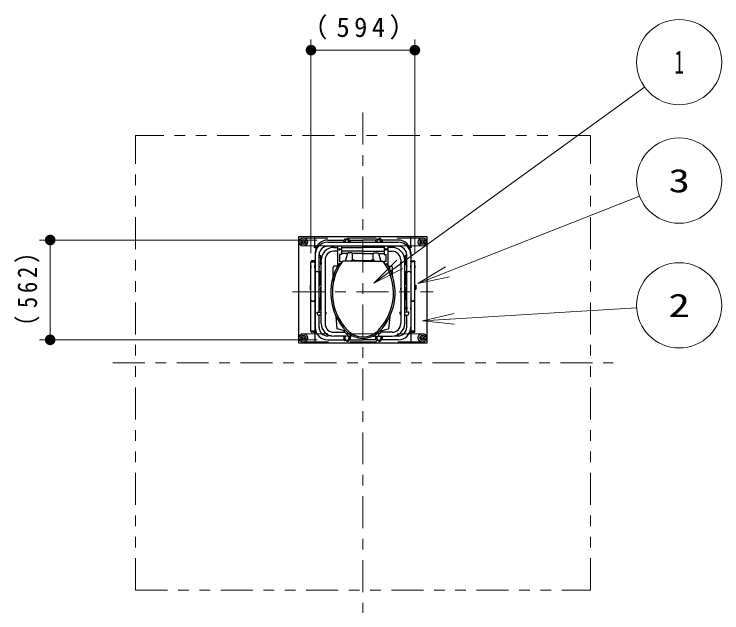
# Model space of a CAD drawing. Units: millimetres on the paper. Extents: x -385 to 0, y -297 to 267.
# Drawn here: x -245.4 to -179.1, y 50.4 to 106.6 of the extents above; entities that cross this region are included whole.
import ezdxf
from ezdxf.enums import TextEntityAlignment as Align

# ---------------------------------------------------------------- set-up
doc = ezdxf.new("R2010")
doc.units = ezdxf.units.MM
for name, pattern in [('USER1', [4.5, 2.5, -2]), ('USER2', [6, 3, -1, 1, -1]), ('USER3', [8, 3, -1, 1, -1, 1, -1])]:
    doc.linetypes.add(name, pattern=pattern)
doc.layers.add('LY_3', color=7, linetype='Continuous', lineweight=25)
doc.styles.add('ＭＳ ゴシック', font='')
doc.styles.get('ＭＳ ゴシック').set_extended_font_data('MS Gothic')

# ---------------------------------------------------------------- blocks, each defined once
blk = doc.blocks.new('filled_dot')
at = {"color": 0, "linetype": 'Continuous', "lineweight": -2, "const_width": 1.25}
blk.add_lwpolyline([(-0.625, 0, 1), (0.625, 0, 1)], format="xyb", close=True, dxfattribs=at)

msp = doc.modelspace()

# ---------------------------------------------------------------- linework, layer by layer
at = {"layer": 'LY_3', "lineweight": 13}
for p, q in [((-217.598, 84.204), (-217.598, 104.245)), ((-207.855, 84.204), (-207.855, 104.245)), ((-217.598, 103.245), (-207.855, 103.245)), ((-211.697, 81.387), (-186.302, 99.778)), ((-207.588, 81.338), (-186.783, 89.537)), ((-217.026, 85.43), (-243.06, 85.43)), ((-242.06, 76.06), (-242.06, 85.43)), ((-211.697, 81.387), (-209.561, 83.551)), ((-211.697, 81.387), (-209.268, 83.146)), ((-208.974, 82.741), (-211.697, 81.387)), ((-207.588, 81.338), (-204.98, 82.903)), ((-207.588, 81.338), (-204.796, 82.437)), ((-204.613, 81.972), (-207.588, 81.338)), ((-207.147, 77.86), (-187.055, 79.059)), ((-207.147, 77.86), (-204.182, 78.538)), ((-207.147, 77.86), (-204.153, 78.039)), ((-204.123, 77.54), (-207.147, 77.86)), ((-217.026, 76.06), (-243.06, 76.06))]:
    msp.add_line(p, q, dxfattribs=at)
at = {"layer": 'LY_3', "color": 110, "linetype": 'USER2', "lineweight": 13}
for p, q in [((-212.726, 97.381), (-212.726, 50.442)), ((-219.323, 80.578), (-206.13, 80.578)), ((-236.196, 73.911), (-189.257, 73.911))]:
    msp.add_line(p, q, dxfattribs=at)
at = {"layer": 'LY_3', "color": 1, "linetype": 'USER3', "lineweight": 13}
for p, q in [((-234.06, 52.578), (-234.06, 95.245)), ((-191.393, 95.245), (-234.06, 95.245)), ((-191.393, 52.578), (-191.393, 95.245)), ((-234.06, 52.578), (-191.393, 52.578))]:
    msp.add_line(p, q, dxfattribs=at)
at = {"layer": 'LY_3'}
for p, q in [((-217.226, 84.786), (-217.226, 85.745)), ((-208.226, 84.786), (-208.226, 85.745)), ((-216.026, 85.43), (-214.504, 85.43)), ((-216.026, 85.22), (-209.426, 85.22)), ((-214.019, 85.43), (-212.726, 85.43)), ((-211.504, 85.43), (-212.726, 85.43)), ((-209.426, 85.43), (-211.019, 85.43)), ((-209.426, 84.85), (-216.026, 84.85)), ((-215.458, 84.741), (-215.096, 84.741)), ((-215.096, 84.371), (-215.458, 84.371)), ((-215.096, 82.997), (-215.096, 84.85)), ((-214.726, 84.85), (-214.726, 84.077)), ((-214.726, 84.741), (-212.726, 84.741)), ((-212.726, 84.371), (-214.726, 84.371)), ((-210.726, 84.741), (-212.726, 84.741)), ((-212.726, 84.371), (-210.726, 84.371)), ((-210.726, 84.85), (-210.726, 84.077)), ((-210.356, 82.997), (-210.356, 84.85)), ((-209.995, 84.741), (-210.356, 84.741)), ((-210.356, 84.371), (-209.995, 84.371)), ((-217.211, 84.245), (-217.211, 81.372)), ((-216.841, 78.649), (-216.841, 84.035)), ((-216.743, 83.976), (-216.841, 83.976)), ((-216.841, 83.832), (-216.743, 83.832)), ((-216.743, 83.784), (-216.841, 83.784)), ((-216.71, 83.751), (-216.71, 83.095)), ((-216.66, 83.095), (-216.66, 83.893)), ((-214.91, 84.077), (-214.91, 83.411)), ((-214.178, 84.152), (-214.401, 83.432)), ((-213.776, 84.211), (-214.098, 84.211)), ((-212.726, 84.161), (-213.7, 84.161)), ((-213.693, 83.536), (-213.693, 84.127)), ((-212.726, 84.161), (-211.753, 84.161)), ((-211.76, 83.536), (-211.76, 84.127)), ((-211.676, 84.211), (-211.355, 84.211)), ((-211.275, 84.152), (-211.052, 83.432)), ((-210.543, 83.411), (-210.543, 84.077)), ((-208.793, 83.095), (-208.793, 83.893)), ((-208.743, 83.751), (-208.743, 83.095)), ((-208.71, 83.976), (-208.611, 83.976)), ((-208.611, 83.832), (-208.71, 83.832)), ((-208.71, 83.784), (-208.611, 83.784)), ((-208.611, 78.649), (-208.611, 84.035)), ((-208.241, 84.245), (-208.241, 81.372)), ((-217.596, 83.417), (-217.596, 83.371)), ((-217.28, 83.467), (-217.546, 83.467)), ((-217.23, 83.371), (-217.23, 83.417)), ((-216.825, 82.976), (-216.825, 82.859)), ((-216.71, 83.095), (-216.701, 83.087)), ((-216.668, 83.087), (-216.701, 83.087)), ((-216.668, 83.087), (-216.66, 83.095)), ((-216.643, 77.592), (-216.643, 83.556)), ((-216.273, 83.556), (-216.273, 77.592)), ((-216.256, 83.324), (-216.256, 83.207)), ((-215.106, 82.979), (-215.421, 82.979)), ((-214.798, 83.202), (-214.93, 83.202)), ((-214.726, 83.411), (-214.726, 83.312)), ((-212.726, 83.432), (-214.6, 83.432)), ((-213.826, 83.511), (-213.775, 83.511)), ((-213.826, 83.432), (-213.826, 83.511)), ((-213.776, 83.502), (-213.776, 83.432)), ((-213.543, 83.536), (-213.743, 83.536)), ((-213.51, 83.432), (-213.51, 83.502)), ((-213.51, 83.432), (-213.51, 83.465)), ((-212.726, 83.432), (-210.853, 83.432)), ((-211.943, 83.502), (-211.943, 83.432)), ((-211.943, 83.465), (-211.943, 83.432)), ((-211.71, 83.536), (-211.91, 83.536)), ((-211.626, 83.511), (-211.677, 83.511)), ((-211.676, 83.432), (-211.676, 83.502)), ((-211.626, 83.432), (-211.626, 83.511)), ((-210.726, 83.411), (-210.726, 83.312)), ((-210.655, 83.202), (-210.522, 83.202)), ((-210.346, 82.979), (-210.031, 82.979)), ((-209.196, 83.324), (-209.196, 83.207)), ((-209.18, 83.556), (-209.18, 77.592)), ((-208.81, 77.592), (-208.81, 83.556)), ((-208.785, 83.087), (-208.793, 83.095)), ((-208.785, 83.087), (-208.751, 83.087)), ((-208.743, 83.095), (-208.751, 83.087)), ((-208.628, 82.976), (-208.628, 82.859)), ((-208.223, 83.371), (-208.223, 83.417)), ((-208.173, 83.467), (-207.906, 83.467)), ((-207.856, 83.417), (-207.856, 83.371)), ((-216.775, 82.51), (-216.825, 82.51)), ((-216.825, 82.51), (-216.825, 81.202)), ((-216.775, 82.51), (-216.775, 81.202)), ((-216.758, 82.402), (-216.758, 82.285)), ((-215.505, 82.427), (-215.505, 82.896)), ((-215.505, 81.534), (-215.505, 82.427)), ((-209.948, 82.04), (-209.948, 82.896)), ((-209.948, 82.427), (-209.948, 82.443)), ((-208.695, 82.402), (-208.695, 82.285)), ((-208.678, 81.202), (-208.678, 82.51)), ((-208.678, 82.51), (-208.628, 82.51)), ((-208.628, 82.51), (-208.628, 81.202)), ((-217.628, 80.822), (-217.628, 81.094)), ((-217.611, 81.094), (-217.598, 81.094)), ((-217.211, 81.372), (-217.211, 81.083)), ((-217.211, 81.083), (-217.211, 77.245)), ((-216.825, 81.202), (-216.775, 81.202)), ((-216.758, 81.427), (-216.758, 81.31)), ((-208.695, 81.427), (-208.695, 81.31)), ((-208.628, 81.202), (-208.678, 81.202)), ((-208.241, 81.372), (-208.241, 81.083)), ((-208.241, 81.083), (-208.241, 77.245)), ((-207.841, 81.094), (-207.855, 81.094)), ((-207.825, 80.822), (-207.825, 81.094)), ((-217.636, 80.78), (-217.598, 80.78)), ((-217.598, 80.805), (-217.611, 80.805)), ((-217.211, 80.685), (-217.228, 80.685)), ((-216.256, 80.899), (-216.256, 80.782)), ((-209.196, 80.899), (-209.196, 80.782)), ((-208.241, 80.685), (-208.225, 80.685)), ((-207.855, 80.805), (-207.841, 80.805)), ((-207.816, 80.78), (-207.855, 80.78)), ((-216.758, 79.066), (-216.758, 78.949)), ((-208.695, 79.066), (-208.695, 78.949)), ((-217.026, 78.541), (-217.026, 78.649)), ((-217.026, 78.649), (-216.643, 78.649)), ((-216.643, 78.375), (-216.86, 78.375)), ((-216.841, 77.245), (-216.841, 78.375)), ((-216.193, 78.649), (-216.273, 78.649)), ((-216.193, 78.649), (-216.193, 78.541)), ((-209.26, 78.649), (-209.18, 78.649)), ((-209.26, 78.649), (-209.26, 78.541)), ((-208.426, 78.649), (-208.81, 78.649)), ((-208.81, 78.375), (-208.593, 78.375)), ((-208.611, 77.245), (-208.611, 78.375)), ((-208.426, 78.541), (-208.426, 78.649)), ((-215.132, 77.098), (-215.247, 78.259)), ((-210.208, 78.238), (-210.321, 77.098)), ((-214.289, 76.868), (-215.132, 77.098)), ((-211.164, 76.868), (-210.321, 77.098)), ((-217.598, 76.911), (-217.228, 76.911)), ((-217.596, 76.827), (-217.596, 76.911)), ((-217.28, 76.777), (-217.546, 76.777)), ((-217.23, 76.911), (-217.23, 76.827)), ((-217.226, 76.703), (-217.226, 75.745)), ((-215.688, 76.43), (-216.026, 76.43)), ((-215.458, 76.777), (-214.426, 76.777)), ((-213.658, 76.407), (-215.458, 76.407)), ((-214.185, 76.754), (-214.185, 76.407)), ((-211.772, 76.407), (-209.995, 76.407)), ((-211.268, 76.767), (-211.268, 76.407)), ((-209.995, 76.777), (-211.023, 76.777)), ((-209.765, 76.43), (-209.426, 76.43)), ((-208.226, 76.703), (-208.226, 75.745)), ((-208.225, 76.911), (-207.855, 76.911)), ((-208.223, 76.911), (-208.223, 76.827)), ((-208.173, 76.777), (-207.906, 76.777)), ((-207.856, 76.827), (-207.856, 76.911)), ((-216.026, 76.06), (-214.504, 76.06)), ((-214.019, 76.06), (-212.726, 76.06)), ((-211.504, 76.06), (-212.726, 76.06)), ((-209.426, 76.06), (-211.019, 76.06))]:
    msp.add_line(p, q, dxfattribs=at)
at = {"layer": 'LY_3', "color": 40, "linetype": 'USER1', "lineweight": 13}
for p, q in [((-218.56, 85.561), (-218.51, 85.611)), ((-218.56, 84.928), (-218.56, 85.561)), ((-218.51, 85.611), (-206.943, 85.611)), ((-206.943, 85.611), (-206.893, 85.561)), ((-206.893, 85.561), (-206.893, 84.928)), ((-218.51, 84.878), (-218.56, 84.928)), ((-206.943, 84.878), (-218.51, 84.878)), ((-206.893, 84.928), (-206.943, 84.878)), ((-218.56, 76.561), (-218.51, 76.611)), ((-218.56, 75.928), (-218.56, 76.561)), ((-218.51, 76.611), (-206.943, 76.611)), ((-206.943, 76.611), (-206.893, 76.561)), ((-206.893, 76.561), (-206.893, 75.928)), ((-218.51, 75.878), (-218.56, 75.928)), ((-206.943, 75.878), (-218.51, 75.878)), ((-206.893, 75.928), (-206.943, 75.878))]:
    msp.add_line(p, q, dxfattribs=at)
at = {"layer": 'LY_3', "color": 190, "lineweight": 13}
for p, q in [((-211.697, 81.387), (-209.561, 83.551)), ((-211.697, 81.387), (-209.268, 83.146)), ((-208.974, 82.741), (-211.697, 81.387)), ((-207.588, 81.338), (-204.98, 82.903)), ((-207.588, 81.338), (-204.796, 82.437)), ((-204.613, 81.972), (-207.588, 81.338)), ((-207.147, 77.86), (-204.182, 78.538)), ((-207.147, 77.86), (-204.153, 78.039)), ((-204.123, 77.54), (-207.147, 77.86))]:
    msp.add_line(p, q, dxfattribs=at)
at = {"layer": 'LY_3'}
for points in [[(-218.726, 75.745), (-218.726, 85.745), (-206.726, 85.745), (-206.726, 75.745)], [(-217.228, 83.026), (-217.211, 83.026), (-217.211, 82.809), (-217.228, 82.809)], [(-216.66, 83.157), (-216.66, 83.374), (-216.643, 83.374), (-216.643, 83.157)], [(-208.793, 83.157), (-208.793, 83.374), (-208.81, 83.374), (-208.81, 83.157)], [(-208.225, 83.026), (-208.241, 83.026), (-208.241, 82.809), (-208.225, 82.809)], [(-216.825, 82.452), (-216.825, 82.235), (-216.841, 82.235), (-216.841, 82.452)], [(-208.628, 82.452), (-208.628, 82.235), (-208.611, 82.235), (-208.611, 82.452)], [(-216.825, 81.477), (-216.825, 81.26), (-216.841, 81.26), (-216.841, 81.477)], [(-208.628, 81.477), (-208.628, 81.26), (-208.611, 81.26), (-208.611, 81.477)], [(-216.643, 80.949), (-216.66, 80.949), (-216.66, 80.732), (-216.643, 80.732)], [(-208.81, 80.949), (-208.793, 80.949), (-208.793, 80.732), (-208.81, 80.732)], [(-216.841, 78.899), (-216.825, 78.899), (-216.825, 79.116), (-216.841, 79.116)], [(-208.611, 78.899), (-208.628, 78.899), (-208.628, 79.116), (-208.611, 79.116)]]:
    msp.add_lwpolyline(points, close=True, dxfattribs=at)
for points in [[(-214.178, 84.161), (-214.726, 84.161), (-214.726, 84.077), (-214.91, 84.077)], [(-211.278, 84.161), (-210.726, 84.161), (-210.726, 84.077), (-210.543, 84.077)], [(-217.606, 83.001), (-217.598, 83.001), (-217.598, 82.834), (-217.606, 82.834)], [(-217.598, 76.911), (-217.598, 83.371), (-217.228, 83.371), (-217.228, 76.911)], [(-216.718, 83.349), (-216.71, 83.349), (-216.71, 83.182), (-216.718, 83.182)], [(-214.91, 83.411), (-214.726, 83.411), (-214.726, 83.327), (-214.716, 83.327)], [(-211.943, 83.432), (-211.943, 83.486), (-213.51, 83.486), (-213.51, 83.432)], [(-210.543, 83.411), (-210.726, 83.411), (-210.726, 83.327), (-210.737, 83.327)], [(-208.735, 83.349), (-208.743, 83.349), (-208.743, 83.182), (-208.735, 83.182)], [(-207.855, 76.911), (-207.855, 83.371), (-208.225, 83.371), (-208.225, 76.911)], [(-207.846, 83.001), (-207.855, 83.001), (-207.855, 82.834), (-207.846, 82.834)], [(-217.628, 81.094), (-217.628, 81.205), (-217.678, 81.205)], [(-217.678, 81.205), (-217.678, 80.947), (-217.678, 80.822)], [(-216.71, 81.007), (-216.71, 80.076), (-216.825, 79.774)], [(-216.66, 80.067), (-216.66, 81.007), (-216.71, 81.007)], [(-208.793, 80.067), (-208.793, 81.007), (-208.743, 81.007)], [(-208.743, 81.007), (-208.743, 80.076), (-208.628, 79.774)], [(-207.825, 81.094), (-207.825, 81.205), (-207.775, 81.205)], [(-207.775, 81.205), (-207.775, 80.947), (-207.775, 80.822)], [(-216.718, 80.924), (-216.71, 80.924), (-216.71, 80.757), (-216.718, 80.757)], [(-208.735, 80.924), (-208.743, 80.924), (-208.743, 80.757), (-208.735, 80.757)], [(-216.825, 79.774), (-216.825, 78.841), (-216.775, 78.841)], [(-216.775, 78.841), (-216.775, 79.765), (-216.66, 80.067)], [(-208.793, 80.067), (-208.678, 79.765), (-208.678, 78.841)], [(-208.628, 79.774), (-208.628, 78.841), (-208.678, 78.841)], [(-217.22, 78.924), (-217.211, 78.924), (-217.211, 79.091), (-217.22, 79.091)], [(-208.233, 78.924), (-208.241, 78.924), (-208.241, 79.091), (-208.233, 79.091)]]:
    msp.add_lwpolyline(points, dxfattribs=at)
at = {"layer": 'LY_3', "lineweight": 13}
for centre in [(-183.062, 102.124), (-183.062, 91.003), (-183.062, 79.297)]:
    msp.add_circle(centre, 4, dxfattribs=at)
at = {"layer": 'LY_3'}
for centre, radius in [((-218.31, 85.245), 0.392), ((-207.143, 85.245), 0.392), ((-218.31, 85.245), 0.233), ((-218.31, 85.245), 0.108), ((-207.143, 85.245), 0.233), ((-207.143, 85.245), 0.108), ((-217.226, 84.745), 0.0417), ((-214.911, 84.556), 0.0833), ((-210.541, 84.556), 0.0833), ((-208.226, 84.745), 0.0417), ((-218.31, 76.245), 0.392), ((-218.31, 76.245), 0.233), ((-218.31, 76.245), 0.108), ((-217.226, 76.745), 0.0417), ((-208.226, 76.745), 0.0417), ((-207.143, 76.245), 0.392), ((-207.143, 76.245), 0.233), ((-207.143, 76.245), 0.108)]:
    msp.add_circle(centre, radius, dxfattribs=at)
for centre, radius, start, end in [((-216.026, 84.245), 1.185, 90, 180), ((-216.026, 84.035), 1.185, 90, 180), ((-214.518, 85.369), 0.0167, 157.00395, 210.01732), ((-214.226, 85.245), 0.333, 130.99605, 157.00395), ((-214.732, 85.245), 0.231, 353.78679, 30.01732), ((-214.434, 85.484), 0.0167, 77.98268, 130.99605), ((-214.226, 85.245), 0.208, 353.11888, 186.88112), ((-214.383, 85.726), 0.231, 257.98268, 318.01732), ((-214.199, 85.56), 0.0167, 85.00396, 138.01732), ((-214.226, 85.245), 0.333, 58.99605, 85.00396), ((-214.063, 85.516), 0.0167, 5.98268, 58.99605), ((-213.817, 85.542), 0.231, 185.98268, 246.01732), ((-213.918, 85.316), 0.0167, 13.00395, 66.01732), ((-214.226, 85.245), 0.333, 355.70561, 13.00396), ((-211.518, 85.369), 0.0167, 157.00395, 210.01732), ((-211.226, 85.245), 0.333, 130.99605, 157.00395), ((-211.732, 85.245), 0.231, 353.78679, 30.01732), ((-211.434, 85.484), 0.0167, 77.98268, 130.99605), ((-211.226, 85.245), 0.208, 353.11888, 186.88112), ((-211.383, 85.726), 0.231, 257.98268, 318.01732), ((-211.199, 85.56), 0.0167, 85.00396, 138.01732), ((-211.226, 85.245), 0.333, 58.99605, 85.00396), ((-211.063, 85.516), 0.0167, 5.98268, 58.99605), ((-210.817, 85.542), 0.231, 185.98268, 246.01732), ((-210.918, 85.316), 0.0167, 13.00395, 66.01732), ((-211.226, 85.245), 0.333, 355.70561, 13.00396), ((-209.426, 84.245), 1.185, 0, 90), ((-209.426, 84.035), 1.185, 0, 90), ((-216.026, 84.035), 0.815, 90, 180), ((-215.458, 83.556), 1.185, 90, 180), ((-215.458, 83.556), 0.815, 90, 180), ((-209.995, 83.556), 1.185, 0, 90), ((-209.995, 83.556), 0.815, 0, 90), ((-209.426, 84.035), 0.815, 0, 90), ((-216.743, 83.893), 0.0833, 0, 90), ((-216.743, 83.749), 0.0833, 0, 90), ((-216.743, 83.751), 0.0333, 0, 90), ((-214.098, 84.127), 0.0833, 90, 162.80146), ((-213.776, 84.127), 0.0833, 0, 90), ((-211.676, 84.127), 0.0833, 90, 180), ((-211.355, 84.127), 0.0833, 17.19854, 90), ((-208.71, 83.893), 0.0833, 90, 180), ((-208.71, 83.749), 0.0833, 90, 180), ((-208.71, 83.751), 0.0333, 90, 180), ((-217.406, 82.917), 0.217, 157.38013, 202.61987), ((-217.546, 83.417), 0.05, 90, 180), ((-217.28, 83.417), 0.05, 0, 90), ((-216.841, 82.976), 0.0167, 0, 90), ((-216.518, 83.266), 0.217, 157.38013, 202.61987), ((-216.273, 83.324), 0.0167, 0, 90), ((-216.273, 83.207), 0.0167, 270, 0), ((-210.526, 80.482), 5.217, 149.08233, 223.83713), ((-210.526, 80.478), 5.067, 144.8312, 223.83713), ((-215.421, 82.896), 0.0833, 90, 180), ((-214.93, 83.119), 0.0833, 90, 149.08233), ((-214.6, 83.348), 0.0833, 90, 144.8312), ((-213.743, 83.502), 0.0333, 90, 180), ((-213.543, 83.502), 0.0333, 0, 90), ((-211.91, 83.502), 0.0333, 90, 180), ((-211.71, 83.502), 0.0333, 0, 90), ((-214.926, 80.478), 5.067, 316.16287, 35.1688), ((-214.926, 80.482), 5.217, 316.16287, 30.91767), ((-210.853, 83.348), 0.0833, 35.1688, 90), ((-210.522, 83.119), 0.0833, 30.91767, 90), ((-210.031, 82.896), 0.0833, 0, 90), ((-209.18, 83.324), 0.0167, 90, 180), ((-209.18, 83.207), 0.0167, 180, 270), ((-208.935, 83.266), 0.217, 337.38013, 22.61987), ((-208.611, 82.976), 0.0167, 90, 180), ((-208.173, 83.417), 0.05, 90, 180), ((-207.906, 83.417), 0.05, 0, 90), ((-208.046, 82.917), 0.217, 337.38013, 22.61987), ((-217.026, 82.284), 0.185, 28.68415, 151.56803), ((-216.841, 82.859), 0.0167, 270, 0), ((-216.775, 82.402), 0.0167, 0, 90), ((-208.678, 82.402), 0.0167, 90, 180), ((-208.611, 82.859), 0.0167, 180, 270), ((-208.426, 82.284), 0.185, 27.57577, 152.75395), ((-216.775, 82.285), 0.0167, 270, 0), ((-208.678, 82.285), 0.0167, 180, 270), ((-217.611, 81.11), 0.0167, 180, 270), ((-217.253, 81.052), 0.0417, 0, 53.1301), ((-216.775, 81.427), 0.0167, 0, 90), ((-216.775, 81.31), 0.0167, 270, 0), ((-208.678, 81.427), 0.0167, 90, 180), ((-208.678, 81.31), 0.0167, 180, 270), ((-208.2, 81.052), 0.0417, 126.8699, 180), ((-207.841, 81.11), 0.0167, 270, 0), ((-217.636, 80.822), 0.0417, 180, 270), ((-217.611, 80.822), 0.0167, 180, 270), ((-217.253, 80.763), 0.0417, 0, 53.1301), ((-216.518, 80.841), 0.217, 157.38013, 202.61987), ((-216.273, 80.899), 0.0167, 0, 90), ((-216.273, 80.782), 0.0167, 270, 0), ((-209.18, 80.899), 0.0167, 90, 180), ((-209.18, 80.782), 0.0167, 180, 270), ((-208.935, 80.841), 0.217, 337.38013, 22.61987), ((-208.2, 80.763), 0.0417, 126.8699, 180), ((-207.841, 80.822), 0.0167, 270, 0), ((-207.816, 80.822), 0.0417, 270, 0), ((-217.413, 79.861), 0.185, 208.07445, 333.18478), ((-208.04, 79.861), 0.185, 206.81522, 331.92555), ((-217.02, 79.007), 0.217, 157.38013, 164.05763), ((-216.775, 79.066), 0.0167, 0, 90), ((-208.678, 79.066), 0.0167, 90, 180), ((-208.433, 79.007), 0.217, 15.55878, 22.61987), ((-217.02, 79.007), 0.217, 195.94237, 202.61987), ((-216.86, 78.541), 0.167, 180, 270), ((-216.775, 78.949), 0.0167, 270, 0), ((-216.36, 78.541), 0.167, 301.33225, 0), ((-209.093, 78.541), 0.167, 180, 238.66775), ((-208.678, 78.949), 0.0167, 180, 270), ((-208.593, 78.541), 0.167, 270, 0), ((-208.433, 79.007), 0.217, 337.38013, 344.05763), ((-216.026, 77.245), 1.185, 180, 270), ((-216.026, 77.245), 0.815, 180, 270), ((-215.458, 77.592), 1.185, 180, 270), ((-215.458, 77.592), 0.815, 180, 270), ((-209.995, 77.592), 1.185, 270, 0), ((-209.995, 77.592), 0.815, 270, 0), ((-209.426, 77.245), 0.815, 270, 0), ((-209.426, 77.245), 1.185, 270, 0), ((-217.546, 76.827), 0.05, 180, 270), ((-217.28, 76.827), 0.05, 270, 0), ((-213.571, 77.592), 1.185, 213.56266, 238.8241), ((-214.518, 76.369), 0.0167, 157.00395, 210.01732), ((-214.226, 76.245), 0.333, 150.80837, 157.00395), ((-214.732, 76.245), 0.231, 329.98268, 30.01732), ((-214.226, 76.245), 0.208, 128.70541, 51.29459), ((-212.726, 78.369), 2.167, 223.83713, 270), ((-212.726, 78.365), 2.017, 223.83713, 316.16287), ((-213.817, 76.542), 0.231, 215.71296, 246.01732), ((-212.726, 78.369), 2.167, 270, 316.16287), ((-211.518, 76.369), 0.0167, 157.00395, 210.01732), ((-211.226, 76.245), 0.333, 151.06593, 157.00395), ((-211.732, 76.245), 0.231, 329.98268, 30.01732), ((-211.226, 76.245), 0.208, 128.70541, 51.29459), ((-211.882, 77.592), 1.185, 301.1759, 326.76527), ((-210.817, 76.542), 0.231, 215.71296, 246.01732), ((-208.173, 76.827), 0.05, 180, 270), ((-207.906, 76.827), 0.05, 270, 0), ((-214.518, 76.121), 0.0167, 149.98268, 202.99605), ((-214.226, 76.245), 0.333, 202.99605, 229.00395), ((-214.434, 76.006), 0.0167, 229.00395, 282.01732), ((-214.383, 75.764), 0.231, 41.98268, 102.01732), ((-214.199, 75.929), 0.0167, 221.98268, 274.99604), ((-214.226, 76.245), 0.333, 274.99604, 301.00396), ((-214.063, 75.973), 0.0167, 301.00396, 354.01732), ((-213.817, 75.948), 0.231, 113.98268, 174.01732), ((-213.918, 76.316), 0.0167, 13.00395, 66.01732), ((-213.918, 76.174), 0.0167, 293.98268, 346.99604), ((-214.226, 76.245), 0.333, 346.99604, 13.00396), ((-211.518, 76.121), 0.0167, 149.98268, 202.99605), ((-211.226, 76.245), 0.333, 202.99605, 229.00395), ((-211.434, 76.006), 0.0167, 229.00395, 282.01732), ((-211.383, 75.764), 0.231, 41.98268, 102.01732), ((-211.199, 75.929), 0.0167, 221.98268, 274.99604), ((-211.226, 76.245), 0.333, 274.99604, 301.00396), ((-211.063, 75.973), 0.0167, 301.00396, 354.01732), ((-210.817, 75.948), 0.231, 113.98268, 174.01732), ((-210.918, 76.316), 0.0167, 13.00395, 66.01732), ((-210.918, 76.174), 0.0167, 293.98268, 346.99604), ((-211.226, 76.245), 0.333, 346.99604, 13.00396)]:
    msp.add_arc(centre, radius, start, end, dxfattribs=at)

# ---------------------------------------------------------------- block references
at = {"layer": 'LY_3', "lineweight": 13, "xscale": 0.4, "yscale": 0.4}
msp.add_blockref('filled_dot', (-217.598, 103.245), dxfattribs=at)
for p, rotation in [((-207.855, 103.245), 180), ((-242.06, 85.43), 270), ((-242.06, 76.06), 90)]:
    msp.add_blockref('filled_dot', p, dxfattribs=dict(at, rotation=rotation))

# ---------------------------------------------------------------- texts
at = {"layer": 'LY_3', "style": 'ＭＳ ゴシック'}
for s, width, p in [('1', 0.6, (-183.062, 102.124)), ('3', 1.35, (-183.062, 91.003)), ('2', 1.35, (-183.062, 79.297))]:
    msp.add_text(s, height=2.199, dxfattribs=dict(at, width=width)).set_placement(p, align=Align.MIDDLE_CENTER)
at = {"layer": 'LY_3', "insert": (-212.726, 104.245), "char_height": 1.833, "attachment_point": 8, "style": 'ＭＳ ゴシック'}
msp.add_mtext('\\T1.33;（594）', dxfattribs=at)
at = {"layer": 'LY_3', "insert": (-243.06, 81.156), "char_height": 1.833, "attachment_point": 8, "rotation": 90, "style": 'ＭＳ ゴシック'}
msp.add_mtext('\\T1.33;\\W0.85;（562）', dxfattribs=at)

doc.saveas('drawing.dxf')
